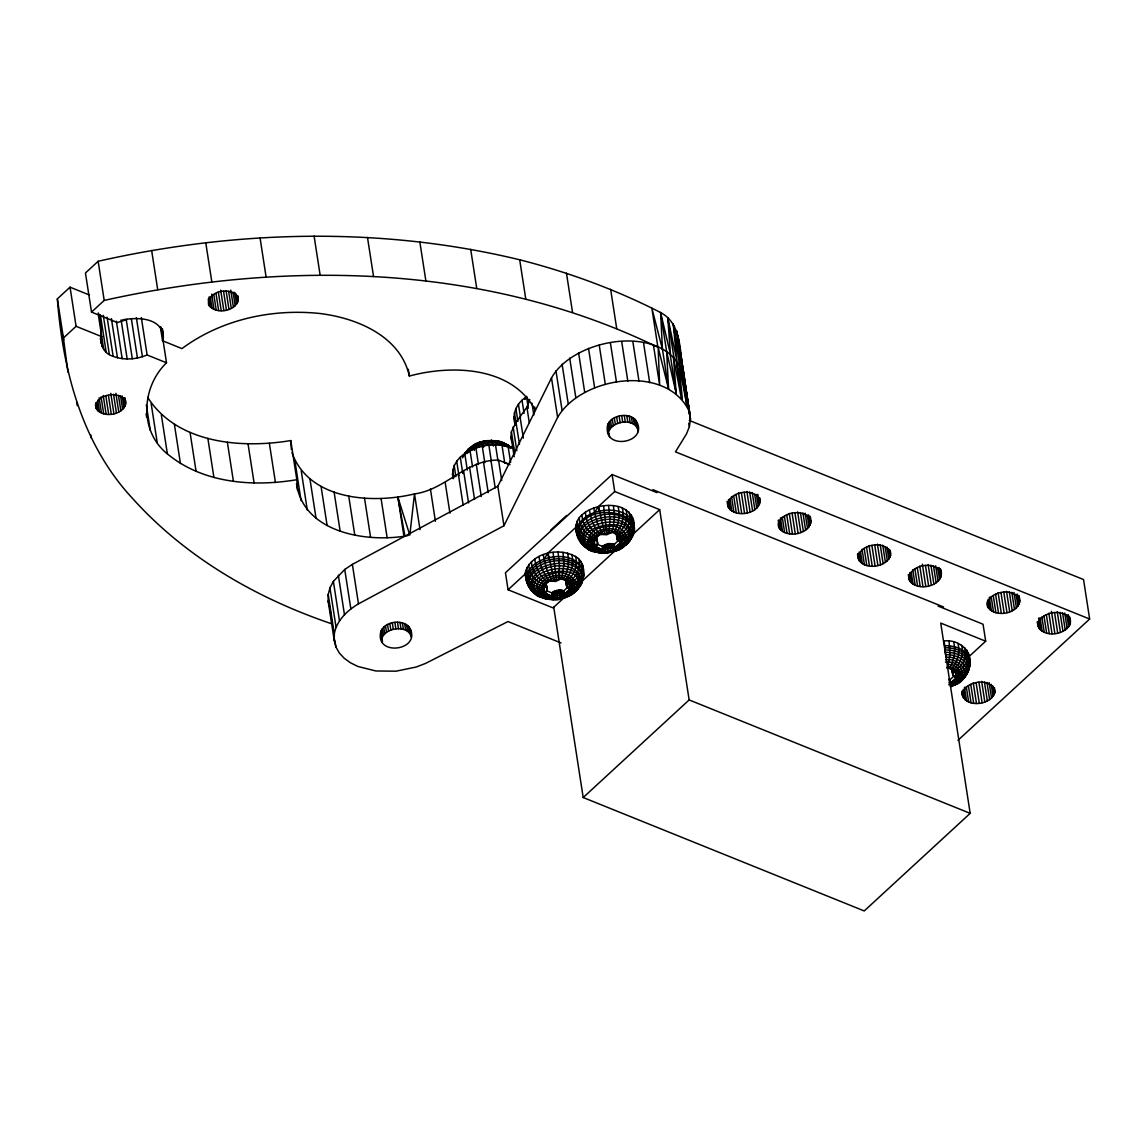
<?xml version="1.0" encoding="UTF-8"?>
<svg xmlns="http://www.w3.org/2000/svg" width="1147" height="1147" viewBox="0 0 1147 1147"><rect width="100%" height="100%" fill="white"/><g stroke="black" fill="none" stroke-linecap="round" stroke-linejoin="round"><path stroke-width="1.5" d="M560.998 642.937L507.992 621.545L425.451 663.468L416.132 667.038L396.03 671.181L375.886 670.981L357.893 666.464L350.337 662.722L344.043 658.12L339.182 652.786L335.885 646.879L334.25 640.542L328.142 601.071L328.2 594.504L329.963 587.881L333.376 581.371L344.731 569.457L352.373 564.381L497.827 486.256L551.506 377.908C574.375 337.032 668.171 321.633 684.128 376.202L690.437 419.286L689.404 426.612L686.523 433.896L675.468 451.861L1089.65 619.022L957.946 740.331M334.25 640.542L334.307 633.976L328.2 594.504M684.329 381.535L684.128 376.202L690.437 419.286L688.917 410.755M602.691 551.893L603.551 553.083L607.867 552.84L611.91 552.094L612.054 550.789M952.627 673.318L952.44 668.973L952.756 675.225L955.91 678.121L961.846 677.318L966.663 674.235C972.226 661.719 956.082 653.79 945.63 654.837L944.196 640.972C959.609 639.037 973.903 652.27 969.358 667.941C966.978 674.708 958.304 689.791 949.888 682.852L950.046 679.684L954.318 675.741M474.285 450.47C473.84 448.162 473.754 443.373 477.252 443.889L468.205 449.251L466.772 453.61L470.141 450.943C471.03 441.738 484.421 441.265 491.533 440.405L493.497 446.011M952.756 675.225L952.11 669.948M125.797 402.826C121.955 389.249 94.513 393.722 95.975 408.017C102.37 419.988 128.822 414.397 125.267 399.428M238.332 299.166C234.49 285.589 207.048 290.062 208.496 304.356C214.89 316.328 241.357 310.737 237.802 295.768M410.009 628.499C421.178 650.707 374.997 656.83 380.747 631.94C385.564 617.832 414.296 618.735 410.984 636.743M380.747 631.94L381.98 641.847M453.108 478.743C448.692 453.438 481.754 442.441 501.956 445.05L504.737 463.058L509.325 463.875M515.376 425.121C511.304 414.182 516.953 402.554 526.53 396.762L528.308 408.232M525.727 570.819C524.093 581.801 531.907 599.594 545.413 593.443L544.122 590.476C531.606 594.504 523.677 582.045 525.727 570.819C533.226 551.277 562.704 546.517 578.504 558.589C590.175 571.55 581.199 593.616 564.869 597.63L561.743 594.791L549.671 596.755C529.412 590.304 552.051 572.625 563.923 578.045C584.181 584.497 561.528 602.175 549.671 596.755L546.144 598.791L539.276 596.153L545.069 598.705L553.485 599.623L555.076 595.953M544.122 590.476L543.836 589.071C537.24 589.859 529.369 587.235 526.717 580.654C529.771 559.464 559.879 553.958 576.339 563.048C589.099 568.869 583.766 589.286 569.686 587.465L569.758 589.214C575.923 589.73 583.651 585.615 582.303 578.475M543.836 589.071L544.452 586.103C535.176 585.228 526.53 577.4 526.831 567.579M526.86 581.902C529.283 589.73 538.473 601.501 547.42 596.039L547.033 594.103L543.836 593.845C548.51 592.97 547.779 586.447 545.37 583.708L547.219 589.687M569.686 587.465L568.209 581.601C576.597 577.801 581.457 567.478 578.504 558.589M576.238 524.279C574.188 535.506 582.117 547.965 594.633 543.95L595.924 546.918C578.805 554.202 569.041 524.38 581.988 514.96C595.551 501.899 632.255 499.848 633.201 523.978M594.633 543.95L594.347 542.531C587.751 543.334 579.88 540.696 577.228 534.129C581.558 495.189 665.704 514.3 621.903 547.865L616.183 546.459L615.495 548.424C604.24 556.883 580.038 543.678 599.121 533.326C610.376 524.867 634.592 538.058 615.495 548.424C610.734 544.338 604.971 549.055 600.182 550.216C594.318 555.406 584.769 547.994 581.615 542.76L583.622 544.266M582.547 580.798C583.307 548.624 509.956 565.844 534.316 593.372M594.347 542.531L594.978 539.577C585.701 538.703 577.056 530.86 577.342 521.053M597.128 540.753L595.881 537.169L596.397 540.552C598.892 542.545 597.558 546.99 594.361 547.305L597.544 547.578L597.931 549.499C593.544 553.241 586.547 549.8 584.626 545.026M636.814 421.852C647.854 443.043 604.125 450.398 607.423 426.971C608.684 413.551 636.155 410.425 637.029 425.136M607.552 425.293L608.77 435.2M632.8 517.627C636.327 527.305 633.947 544.208 620.283 542.674L618.72 535.061C627.122 531.276 631.983 520.953 629.015 512.049M620.212 540.94L628.957 538.603L633.072 534.258C633.818 502.085 560.467 519.304 584.841 546.832M760.203 501.01C756.045 486.342 726.381 491.174 727.958 506.63C734.826 519.476 763.171 513.627 759.672 497.583M810.929 521.484C806.771 506.816 777.107 511.634 778.684 527.104C785.939 540.581 815.861 533.341 810.126 516.336M858.114 557.528C859.49 542.818 889.642 539.377 890.588 555.521C886.172 569.156 857.913 571.134 857.583 554.101M941.458 574.16C937.3 559.492 907.635 564.324 909.213 579.78C916.439 593.286 946.562 585.974 940.569 568.955M953.702 642.048C955.709 650.435 954.433 659.525 950.06 666.966L946.963 668.156L947.594 666.536C953.214 666.651 960.569 671.669 957.53 677.963L955.322 677.877L955.938 674.923L954.347 670.508C962.734 666.708 967.595 656.399 964.641 647.51M962.333 694.767C963.709 680.056 993.847 676.615 994.807 692.759C990.391 706.394 962.132 708.373 961.803 691.34L962.691 696.544M1019.812 600.827C1015.654 586.146 985.99 590.977 987.567 606.448C994.793 619.953 1024.916 612.627 1018.909 595.623M1037.935 625.144C1039.311 610.419 1069.448 606.992 1070.395 623.136C1065.979 636.757 1037.72 638.736 1037.404 621.703M968.828 659.439L969.057 656.199M514.2 456.75L510.974 436.692L511.404 431.802L516.078 422.182L526.903 407.214L529.785 399.471M562.948 552.309L564.009 563.693L562.718 573.443L561.299 578.805L555.578 581.457L549.198 580.912L545.9 576.368L541.37 567.636L538.846 556.51M613.459 505.784L614.52 517.154L613.229 526.917L611.824 532.28L606.835 534.76L599.723 534.373L596.426 529.842L591.881 521.096L589.372 509.971M631.008 536.954C631.051 544.323 622.706 544.137 617.616 545.14L614.935 547.592L603.379 549.298L600.225 552.883L593.759 550.89M966.634 672.4L963.294 678.479L957.602 682.436M968.455 667.396L969.559 664.156C969.559 672.185 964.283 679.282 957.516 683.311L951.809 681.906L951.121 683.87L948.741 684.874M617.903 538.23L616.556 534.201L617.76 540.911L621.903 542.517M567.392 584.769L565.958 582.475L566.389 579.866L566.747 586.676L568.754 588.741L571.392 589.042M531.462 561.5C531.749 570.245 537.068 578.332 544.667 582.504L547.951 582.074L548.61 579.852L549.872 581.142L558.56 579.12L559.492 565.93L558.059 552.051M581.988 514.96C582.275 523.72 587.579 531.792 595.193 535.979L598.476 535.534L599.121 533.326L600.397 534.602L609.071 532.595L610.003 519.39L608.57 505.526M544.094 598.247L549.714 599.422L552.137 597.186L551.793 592.87L546.273 590.648M602.648 550.66L602.304 546.345L596.784 544.108M498.027 444.491L488.206 444.534L487.231 440.634L496.35 441.036L498.027 444.491L513.655 447.904M552.596 599.207L557.342 599.379L557.327 595.809M605.587 549.413L603.551 553.083M98.269 312.93C105.051 326.637 93.61 350.193 113.152 356.359C124.077 360.473 136.479 359.455 147.117 354.968L166.516 362.796C141.411 387.084 138.873 431.114 167.376 453.882C202.962 483.389 252.856 487.088 296.829 479.704L290.765 440.577C241.257 448.721 177.255 443.674 147.676 397.407M534.688 406.941L535.391 410.44C512.336 366.38 451.875 364.517 409.35 376.058C400.432 335.985 356.66 317.977 319.784 313.489C271.724 308.443 221.084 319.569 181.943 348.602L162.544 340.759L163.361 337.433L162.559 329.031M559.578 595.422L561.399 598.619L557.069 598.935L556.869 598.132M334.307 633.976C336.573 620.527 347.226 610.505 358.481 603.852L503.949 525.742L557.614 417.379C581.572 376.173 667.497 363.284 689.576 412.117L683.469 372.646M574.332 590.691C573.987 595.178 568.496 595.236 565.672 592.985L564.984 594.949L568.31 596.182L577.156 589.558L573.328 593.157M604.44 552.696C579.493 554.359 585.113 526.53 606.333 526.946C625.23 521.355 636.112 546.101 615.394 551.105L612.254 548.252M954.347 670.508L947.451 667.726L950.003 655.066L949.085 641.23M945.443 662.177C963.967 659.783 969.186 681.892 950.361 686.35L951.537 686.379L952.168 684.931M621.903 547.865L626.893 544.237L632.671 535.635M381.765 638.549C385.636 627.28 407.429 624.355 411.372 636.728M543.936 587.608C536.524 587.637 528.021 583.35 526.459 575.536C533.484 551.965 584.167 547.893 583.508 577.156M608.57 431.903C612.441 420.634 634.234 417.709 638.162 430.082M594.461 541.069C587.035 541.097 578.532 536.825 576.97 529.011C583.723 503.49 640.843 502.472 633.072 534.258M580.525 585.328C586.877 554.689 521.369 562.819 532.265 591.006L538.058 592.827L544.796 591.795M631.036 538.789C637.388 508.164 571.88 516.293 582.791 544.467L588.583 546.302L595.307 545.269M473.195 445.624L468.205 449.251L464.306 454.8C475.188 442.398 495.275 439.201 509.741 446.886L510.458 448.463M526.072 397.909L526.645 396.346L524.824 399.285L525.813 397.794M552.137 597.186C554.359 593.099 560.41 592.827 564.424 594.132L567.091 591.68L577.586 589.228L582.146 582.16M462.427 457.854L466.987 450.785L463.058 456.191M561.457 577.615L560.811 579.249L558.56 579.12M617.072 537.585L620.269 534.43L617.115 534.416L616.685 532.237C622.305 525.627 624.57 516.365 622.305 507.949M611.968 531.09L611.279 532.71L609.071 532.595M618.692 540.294L614.419 544.237C612.942 547.979 619.265 552.094 620.728 547.707M951.006 686.551L955.265 684.802L956.354 683.153M568.209 581.601L561.299 578.805L563.923 578.045C568.295 570.618 569.572 561.514 567.564 553.126M618.72 535.061L611.824 532.28L614.434 531.52C618.807 524.079 620.097 514.974 618.09 506.601M957.516 683.311L960.096 680.988M551.893 580.282L547.133 570.575L544.036 559.349L547.592 553.341L575.995 527.19L576.97 529.011M602.404 533.756L597.659 524.05L594.547 512.809L598.117 506.816L614.72 491.504L612.097 474.514L657.059 492.651M952.956 672.357L955.881 669.877L952.741 669.862L952.311 667.683C957.931 661.088 960.197 651.811 957.917 643.395M577.586 589.228C593.687 554.159 509.842 568.769 538.459 596.039L541.785 596.268L547.033 594.103M631.653 535.907L632.829 531.936M628.097 542.703C644.198 507.634 560.367 522.243 588.97 549.513L592.296 549.728L597.544 547.578M948.77 679.282L950.046 679.684L951.121 683.87L957.53 677.963M967.279 671.353L968.555 669.275M949.3 682.651L950.562 683.038L953.243 680.601L963.724 678.149C972.9 666.536 956.684 655.582 945.644 657.346M566.905 583.25L569.744 580.97L566.604 580.956L566.159 578.762C571.794 572.167 574.059 562.89 571.78 554.474M966.663 674.235C971.036 667.941 969.631 660.127 968.426 653.073M965.831 675.698L963.724 678.149M481.123 443.143C478.743 440.778 477.998 445.093 478.514 446.785L470.141 450.943M564.869 597.63L569.772 595.221M615.394 551.105L620.283 548.696M464.879 453.237L469.266 448.319M470.213 449.423L472.105 447.373L470.571 447.688M578.518 587.135L580.267 585.228M579.694 586.777L571.378 594.404M624.886 544.051C618.634 551.578 608.01 553.442 598.748 552.438M625.832 545.169L630.219 540.251M952.311 667.683L950.906 669.131L950.06 666.966M566.159 578.762L564.754 580.21L563.923 578.045M616.685 532.237L615.279 533.685L614.434 531.52M549.198 580.912L543.864 585.83L543.234 584.081C535.061 581.113 528.796 573.314 528.767 564.439M599.723 534.373L594.39 539.305L593.745 537.556C585.587 534.574 579.307 526.788 579.278 517.914M332.372 624.025C257.272 598.648 185.972 557.843 132.608 498.486C82.125 444.29 62.884 370.911 57.35 298.851L70.039 287.18L89.437 295.008M660.6 312.529L666.651 351.67L668.572 388.89L662.464 349.348L660.6 312.529L670.465 354.251L667.798 317.934L676.816 360.101L673.26 324.214L681.332 366.753L676.787 331.168L683.856 373.965C679.139 353.118 682.895 324.472 660.6 312.529C615.81 289.603 568.425 272.212 519.691 259.781C381.65 226.375 236.21 230.017 98.14 261.287L85.452 272.972L91.516 312.099L117.381 322.536L127.073 319.497M67.96 372.245L63.415 337.992L76.089 326.307L70.039 287.18M91.516 312.099L104.205 300.414C287.108 259.666 487.117 263.939 657.919 347.297L651.854 308.17L662.464 349.348M550.574 530.244L566.618 515.462M612.097 474.514L505.44 572.754L508.078 589.759L553.026 607.896L564.209 597.601M508.078 589.759L525.469 573.729L526.459 575.536M568.166 586.834L563.908 590.762L563.75 593.931L564.984 594.949L563.908 590.762L559.779 590.031L555.349 590.805L551.793 592.87L552.868 595.838L552.811 592.067L553.327 595.451M582.518 580.74L616.527 549.413M630.907 536.165L659.683 509.655L614.72 491.504M969.358 661.102L969.072 656.528L985.689 641.216L940.726 623.079L970.176 813.352L864.236 910.947L583.192 797.523L689.146 699.928L659.683 509.655M961.458 680.615L962.519 679.684M490.644 440.792L491.533 440.405M597.931 549.499L599.379 548.323L602.82 549.7M547.42 596.039L548.868 594.849L552.309 596.239M467.417 450.456C478.571 441.079 495.791 438.613 508.752 445.595L509.741 446.886M291.983 452.735C309.073 500.35 372.273 504.121 414.497 493.913C445.681 489.783 466.313 459.46 498.544 460.105L509.999 464.736M627.667 543.018L621.975 546.976M617.115 534.416C624.685 528.982 628.742 518.874 625.975 509.784M566.604 580.956C574.174 575.507 578.231 565.414 575.464 556.309M952.741 669.862C960.311 664.428 964.369 654.32 961.602 645.231M471.245 446.857L476.263 443.832M613.674 547.205L613.158 543.821L614.276 547.406L614.419 544.237L608.799 543.592L602.304 546.345L603.379 549.298L603.322 545.542L603.852 548.911M618.821 549.657L623.853 546.632M568.31 596.182L572.152 593.845M952.34 684.63C964.971 680.816 961.043 663.626 948.268 664.557M954.447 685.103L959.48 682.078M494.056 440.964L499.504 441.308L504.25 442.971L506.802 446.627L502.615 445.294L500.479 441.767L497.282 441.538M474.801 444.792L483.059 441.867L491.977 440.806M561.743 594.791L563.75 593.931L562.632 590.361L563.163 593.73M564.224 597.444C591.078 588.268 567.421 565.027 549.012 575.063C521.039 585.085 547.664 608.068 565.786 596.913M951.924 685.834L955.91 684.142M619.351 536.739C628.241 533.828 634.721 523.978 631.309 514.702M568.84 583.264C577.715 580.353 584.196 570.518 580.798 561.227M954.978 672.185C963.853 669.275 970.333 659.425 966.935 650.148M620.025 538.058C627.137 536.481 634.449 530.244 633.531 522.358M569.514 584.597C578.618 582.92 585.945 573.414 582.289 564.166M955.652 673.504C962.204 671.984 968.713 666.866 969.258 659.754C965.401 650.55 954.29 647.783 945.2 647.74M479.174 442.556L483.389 441.308L484.077 442.283M478.514 446.785L488.206 444.534M612.025 551.621L616.312 550.374M615.91 550.918L611.695 552.18L610.089 548.883M561.184 598.705L565.399 597.458M949.028 683.082L952.196 682.15M616.183 546.459L624.527 545.8C648.514 509.641 556.983 525.813 593.415 551.22M565.672 592.985L574.002 592.339C597.988 556.18 506.458 572.339 542.904 597.745M951.809 681.906L960.139 681.246C972.226 671.454 957.43 657.403 945.572 659.812M593.745 537.556L597.057 536.853L595.193 535.979M543.234 584.081L546.546 583.393L544.667 582.504M296.485 483.604C303.396 531.821 363.814 542.287 403.945 536.294L408.189 535.506M620.312 539.477C626.162 538.789 632.298 535.305 633.976 529.341C626.85 504.193 576.023 512.465 578.719 538.961M569.801 586.002C575.636 585.328 581.787 581.844 583.45 575.88C576.339 550.718 525.498 559.005 528.193 585.5M955.938 674.923C961.774 674.25 967.925 670.766 969.588 664.787C968.14 653.675 955.05 649.876 945.415 649.976M487.346 440.663L483.188 441.394L483.518 447.187M607.58 552.395L611.91 552.094M557.069 598.935L561.399 598.619M122.829 319.769C136.851 317.404 158.73 317.16 163.347 334.135M955.824 676.386L964.57 674.063L968.685 669.705C970.52 657.374 955.58 651.897 945.558 652.371M491.088 440.405L496.35 441.036M599.465 552.868L603.996 553.083M944.927 645.689C954.834 645.589 968.283 649.489 969.788 660.93L969.072 656.528M592.712 539.219L596.397 540.552M542.201 585.759L545.886 587.078M494.859 440.606L504.25 442.971M600.225 552.883L594.605 551.721M549.714 599.422L540.323 597.042M504.522 443.688L511.605 447.731L506.114 443.975M607.752 552.811L607.853 549.27M498.429 441.222L508.752 445.595M596.669 552.252L586.332 547.893M568.912 592.296L567.091 591.68L569.758 589.214L570.36 590.719M619.437 545.757L617.616 545.14L620.283 542.674L620.871 544.194M955.05 681.203L953.243 680.601L955.91 678.121L956.498 679.641M689.232 420.419L1083.542 579.55L1089.65 619.022M652.858 489.654L943.537 606.964M938.088 606.075L983.051 624.226L985.689 641.216M76.089 326.307L101.954 336.745M689.146 699.928L970.176 813.352M595.924 546.918L599.379 548.323L600.182 550.216M545.413 593.443L548.868 594.849L549.671 596.755M538.459 596.039L531.104 589.3L533.111 590.805M598.476 535.534C590.777 530.416 585.988 521.469 585.386 512.293M547.951 582.074C540.266 576.941 535.463 567.994 534.86 558.818M582.404 544.381L585.357 546.603M508.651 445.882L510.573 448.09M528.337 584.827L530.645 587.465M547.578 598.175L548.223 598.978M581.328 543.262L577.371 535.362M588.927 548.381L589.787 549.614M952.684 672.73L952.039 670.923M608.527 430.096L607.423 426.971M381.722 636.743L380.618 633.617M604.569 533.126L598.605 506.702M554.044 579.651L548.08 553.227M403.945 536.294L397.894 497.153L409.809 535.176L414.497 493.913L420.017 529.656M949.143 680.472L949.888 682.852M61.909 333.117L63.759 339.799M598.117 506.816L599.336 511.419M547.592 553.341L548.811 557.958M577.228 534.129L575.995 527.19M525.484 574.045L526.717 580.654M328.142 601.071L329.777 607.408M668.572 388.89L658.149 347.469L659.654 385.249L653.546 345.777M666.651 351.67L676.214 393.55L673.389 356.731L681.318 398.124L676.257 359.599L682.379 399.07L678.723 362.653L686.867 405.321L682.336 369.191L689.576 412.117M688.702 423.2L689.404 426.612M576.009 527.52L576.64 530.645M514.114 416.935L515.462 424.347M452.348 473.826L453.194 477.969M546.502 585.386L547.148 590.662M510.974 436.692L511.834 441.437M397.894 497.153L404.934 536.151M686.48 397.106L687.082 400.518M687.698 403.93L688.3 407.343M1070.008 617.875L1070.538 621.301M1069.334 616.269L1070.395 623.136M1068.187 614.677L1069.778 624.972M1066.81 614.735L1068.674 626.749M1064.746 612.985L1067.14 628.427M1062.552 612.785L1065.205 629.947M1060.029 612.383L1062.954 631.266M1057.233 611.738L1060.416 632.327M1054.523 612.527L1057.706 633.115M1051.426 611.308L1054.882 633.617M1048.86 613.186L1052.043 633.789M1046.351 614.763L1049.276 633.646M1043.985 616.011L1046.652 633.173M1041.863 616.971L1044.257 632.413M1040.042 617.645L1042.164 631.366M1038.58 618.061L1040.444 630.076M1038.078 621.717L1039.139 628.585M1037.49 621.76L1038.293 626.922M1018.608 595.795L1019.669 602.662M1017.446 594.203L1019.052 604.498M1016.084 594.261L1017.948 606.276M1014.02 592.512L1016.414 607.953M1011.826 592.311L1014.478 609.473M1009.303 591.909L1012.213 610.792M1006.507 591.264L1009.69 611.853M1003.783 592.053L1006.98 612.641M1000.973 592.54L1004.155 613.143M998.119 592.712L1001.317 613.315M995.61 594.289L998.535 613.172M993.259 595.537L995.911 612.699M991.137 596.497L993.517 611.939M989.302 597.171L991.438 610.892M988.112 599.308L989.703 609.602M987.338 601.243L988.413 608.111M987.022 603.007L987.567 606.448M994.406 687.497L994.936 690.938M994.019 687.612L994.807 692.759M992.858 686.021L994.177 694.609M991.223 684.372L993.087 696.387M989.158 682.608L991.553 698.064M986.965 682.422L989.617 699.584M984.427 682.006L987.352 700.889M981.646 681.361L984.829 701.964M978.921 682.164L982.119 702.753M976.097 682.651L979.294 703.24M973.258 682.823L976.455 703.412M970.749 684.401L973.674 703.269M968.398 685.648L971.05 702.81M966.276 686.594L968.656 702.05M964.441 687.268L966.577 701.003M963.251 689.419L964.842 699.713M962.476 691.34L963.537 698.208M940.253 569.141L941.329 575.995M939.106 567.536L940.698 577.83M937.744 567.607L939.594 579.622M935.665 565.844L938.06 581.3M933.472 565.643L936.138 582.805M930.948 565.242L933.873 584.124M928.152 564.596L931.335 585.199M925.443 565.385L928.626 585.988M922.346 564.166L925.801 586.475M919.779 566.059L922.962 586.647M917.27 567.622L920.195 586.504M914.905 568.883L917.571 586.045M912.783 569.83L915.177 585.271M911.22 572.224L913.084 584.239M909.772 572.64L911.363 582.948M908.998 574.575L910.058 581.443M908.324 574.575L909.213 579.78M890.201 550.259L890.732 553.686M889.8 550.374L890.588 555.521M888.638 548.782L889.972 557.356M887.004 547.133L888.868 559.148M885.212 547.09L887.334 560.826M882.746 545.169L885.398 562.331M880.222 544.768L883.133 563.65M877.426 544.122L880.609 564.725M874.702 544.911L877.899 565.514M871.892 545.413L875.075 566.001M869.039 545.585L872.236 566.174M866.53 547.148L869.455 566.03M864.178 548.409L866.831 565.571M862.057 549.356L864.437 564.811M860.494 551.75L862.358 563.765M859.031 552.166L860.637 562.474M858.257 554.101L859.332 560.969M857.684 554.159L858.486 559.306M809.725 516.451L810.8 523.319M808.578 514.86L810.169 525.154M807.216 514.931L809.065 526.946M805.137 513.168L807.531 528.609M802.943 512.967L805.61 530.129M800.42 512.566L803.344 531.448M797.624 511.92L800.807 532.509M794.914 512.709L798.097 533.312M792.09 513.211L795.272 533.799M789.251 513.383L792.434 533.972M786.742 514.946L789.666 533.828M784.376 516.207L787.043 533.369M782.254 517.154L784.648 532.595M780.433 517.827L782.555 531.563M779.243 519.964L780.835 530.258M778.196 520.179L779.53 528.767M778.153 523.663L778.684 527.104M759.271 497.698L760.06 502.845M757.837 494.386L759.443 504.68M756.475 494.457L758.339 506.472M754.683 494.414L756.805 508.15M752.217 492.493L754.869 509.655M749.694 492.092L752.604 510.974M746.898 491.446L750.081 512.035M744.174 492.235L747.371 512.838M741.363 492.737L744.546 513.326M738.525 492.909L741.708 513.498M736.016 494.472L738.926 513.354M733.65 495.733L736.302 512.895M731.528 496.68L733.908 512.121M729.965 499.074L731.829 511.089M728.503 499.49L730.109 509.784M727.743 501.425L728.804 508.293M727.055 501.425L727.958 506.63M684.358 377.721L678.293 338.58L682.651 369.506M676.787 331.168L682.852 370.295M684.329 379.815L690.437 419.286M680.759 365.85L686.867 405.321M673.26 324.214L679.311 363.341M667.798 317.934L673.863 357.061M670.106 354.079L676.214 393.55M643.596 343.225L649.704 382.697M632.886 341.849L638.994 381.32M637.273 426.799L638.047 431.759M636.04 420.332L637.072 426.942M634.865 418.97L635.882 425.58M621.703 341.691L627.825 381.162M633.287 417.795L634.305 424.404M631.38 416.834L632.413 423.458M610.634 289.316L616.685 328.443M629.201 416.146L630.219 422.756M626.807 415.716L627.839 422.325M624.283 415.587L625.301 422.196M610.39 342.752L616.498 382.223M621.688 415.744L622.721 422.354M619.122 416.189L620.14 422.813M616.642 416.92L617.674 423.53M614.333 417.895L615.365 424.505M612.283 419.085L613.301 425.695M599.221 344.989L605.329 384.46M610.519 420.476L611.537 427.085M609.114 421.996L610.147 428.605M608.111 423.616L609.143 430.24M609.028 433.408L609.544 436.72M588.526 348.358L594.633 387.829M616.9 533.341L617.43 536.71M617.229 537.527L617.76 540.911M616.412 535.09L617.272 540.137M611.767 543.578L612.283 546.961M610.29 543.506L610.821 546.875M603.566 505.827L606.806 532.724M608.799 543.592L609.315 546.976M566.46 273.144L572.525 312.285M578.59 352.76L584.698 392.231M607.293 543.864L607.824 547.234M605.86 544.28L606.39 547.649M604.526 544.839L605.043 548.223M593.816 508.092L594.547 512.809M569.701 358.079L575.808 397.55M597.014 538.846L597.659 544.122M596.569 537.972L597.085 541.341M562.087 364.158L568.195 403.629M555.965 370.825L562.073 410.296M551.506 377.908L557.614 417.379M519.691 259.781L525.756 298.908M566.948 579.034L567.464 582.404M566.718 584.067L567.235 587.45M566.03 580.74L566.747 586.676M565.887 581.615L566.475 585.859M561.256 590.117L561.772 593.486M531.993 403.185L533.828 415.099M559.779 590.031L560.31 593.415M553.055 552.367L556.295 579.264M558.274 590.132L558.804 593.501M556.782 590.39L557.313 593.759M526.903 407.214L529.269 422.526M555.349 590.805L555.865 594.189M554.015 591.379L554.531 594.748M522.028 400.303L524.064 413.407M553.743 607.25L583.192 797.523M543.305 554.632L544.036 559.349M518.444 404.217L520.48 417.322M520.179 417.709L523.347 438.14M546.058 584.497L546.574 587.866M515.892 408.375L517.914 421.479M514.43 412.662L519.505 444.29M513.125 426.913L516.81 450.742M511.404 431.802L514.831 453.925M508.064 446.126L510.601 462.499M470.686 249.315L476.751 288.456M498.544 460.105L501.712 480.536M495.475 444.706L498.013 461.08M497.827 486.256L503.949 525.742M488.851 445.122L491.389 461.495M490.973 460.65L495.189 487.876M482.27 446.255L484.808 462.642M483.475 462.026L488.221 492.651M475.933 448.104L478.471 464.492M476.263 464.177L481.267 496.508M470.041 450.599L472.578 466.972M469.553 467.058L474.557 499.375M464.764 453.667L467.302 470.041M463.546 470.557L468.55 502.888M460.262 457.209L462.8 473.582M456.678 461.108L458.958 475.847M458.413 474.614L463.159 505.239M419.831 241.845L425.881 280.972M454.126 465.266L455.889 476.736M452.664 469.553L453.925 477.74M445.194 482.486L449.925 513.11M430.412 488.98L435.416 521.312M408.303 369.248L409.35 376.058M367.484 237.415L373.549 276.542M409.235 626.979L410.268 633.588M408.06 625.617L409.078 632.226M406.482 624.441L407.5 631.051M404.576 623.481L405.608 630.09M402.396 622.792L403.414 629.402M381.076 498.601L387.141 537.742M400.002 622.362L401.034 628.972M397.479 622.233L398.496 628.843M394.883 622.391L395.916 629M392.317 622.835L393.335 629.445M389.837 623.567L390.869 630.176M387.543 624.542L388.561 631.151M385.478 625.732L386.496 632.341M364.531 498.214L370.581 537.355M383.715 627.108L384.732 633.732M382.309 628.642L383.342 635.252M381.32 630.262L382.338 636.886M381.98 638.392L382.481 641.703M314.092 236.053L320.142 275.194M348.717 496.006L354.781 535.133M352.373 564.381L358.481 603.852M334.092 492.034L340.157 531.176M344.731 569.457L350.853 608.928M338.351 575.177L344.458 614.649M321.06 486.414L327.124 525.555M333.376 581.371L339.483 620.842M329.963 587.881L336.071 627.352M310.005 479.317L316.07 518.444M330.307 610.835L330.838 614.262M331.641 619.423L332.171 622.85M332.702 626.276L333.232 629.717M333.763 633.144L334.293 636.585M334.824 640.012L335.885 646.879M301.245 470.93L307.296 510.057M295.008 461.495L301.059 500.622M260.039 237.802L266.09 276.929M269.373 443.373L275.438 482.514M237.415 295.768L238.203 300.872M236.311 294.062L237.63 302.564M234.762 292.299L236.612 304.213M233.085 292.155L235.192 305.762M230.762 290.148L233.4 307.167M228.669 291.367L231.307 308.385M226.074 290.65L228.97 309.375M248.053 443.946L254.118 483.073M223.565 291.381L226.461 310.106M220.683 290.134L223.851 310.55M218.331 291.998L221.228 310.722M216.023 293.575L218.661 310.579M205.743 242.605L211.808 281.746M213.858 294.836L216.224 310.149M211.65 294.134L214.016 309.446M210.245 296.571L212.08 308.486M208.912 297.073L210.489 307.281M208.224 299.095L209.284 305.905M227.364 442.255L233.429 481.396M207.865 438.369L213.916 477.496M190.044 432.376L196.108 471.503M151.648 250.462L157.698 289.589M162.057 328.931L163.361 337.433M160.981 327.067L162.3 335.584M162.831 338.982L166.516 362.796M160.437 327.153L162.544 340.759M174.401 424.433L180.452 463.56M161.326 414.741L167.376 453.882M141.325 317.533L147.117 354.968M151.16 403.586L157.225 442.713M136.35 317.604L142.414 356.731M146.3 404.848L150.257 430.369M146.128 413.752L146.658 417.164M131.375 318.88L137.425 358.007M126.242 319.626L132.306 358.767M121.109 319.841L127.174 358.968M116.392 321.203L122.184 358.638M124.937 397.78L125.467 401.192M124.88 399.414L125.668 404.518M123.776 397.708L125.095 406.224M111.402 318.622L117.467 357.749M122.227 395.959L124.077 407.873M120.55 395.801L122.657 409.422M107.087 317.217L113.152 356.359M98.14 261.287L104.205 300.414M118.499 395.514L120.865 410.827M115.876 393.321L118.772 412.031M103.287 315.339L109.352 354.48M113.539 394.31L116.435 413.02M100.377 314.737L106.184 352.172M110.772 393.335L113.926 413.752M98.441 315.468L103.717 349.505M100.707 338.035L102.026 346.552M100.363 338.265L101.151 343.369M108.42 395.5L111.316 414.21M105.796 395.658L108.693 414.368M103.23 395.529L106.126 414.239M101.065 396.79L103.703 413.809M99.115 397.794L101.481 413.106M97.71 400.231L99.56 412.146M96.649 402.439L97.954 410.941M95.703 402.755L96.749 409.551M95.445 404.619L95.975 408.017M90.67 434.627L91.201 438.025M76.72 402.282L77.25 405.68M57.35 298.851L63.415 337.992M525.469 573.729L526.215 578.776M683.125 372.947L683.612 376.388M296.829 479.704L297.532 490.414M290.765 440.577L291.367 449.495M539.147 587.063C540.266 604.01 570.03 600.971 574.303 586.877C573.185 569.93 543.42 572.97 539.147 587.063M589.658 540.524C590.791 557.485 620.541 554.445 624.828 540.337C623.696 523.39 593.945 526.43 589.658 540.524"/></g></svg>
